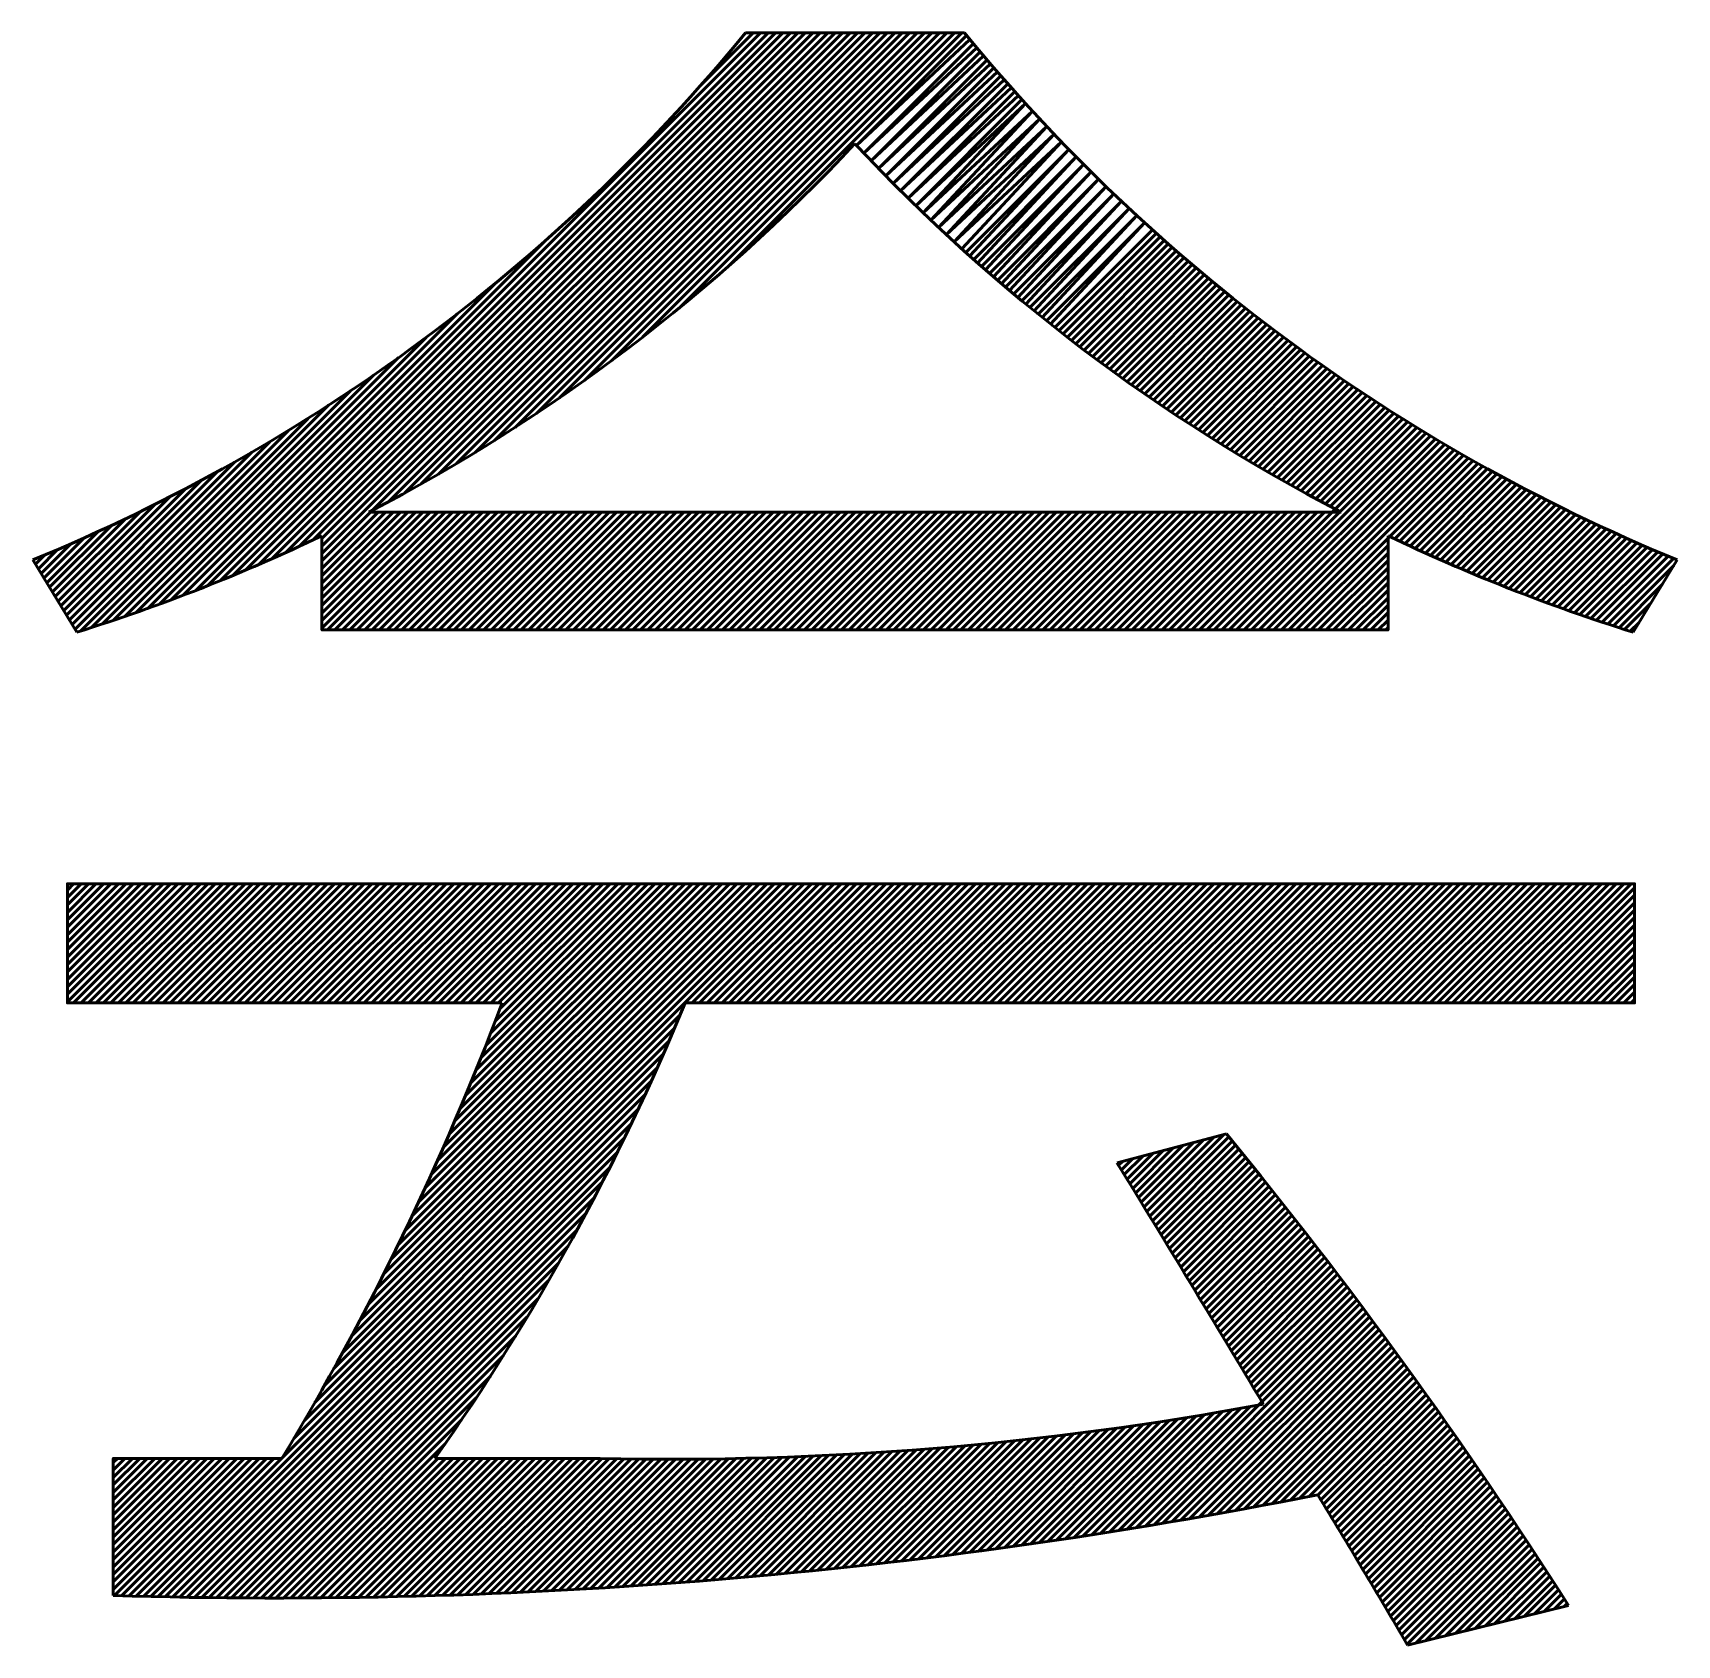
# Model space of a CAD drawing. Units: millimetres at full size, sheet at 1:50. Extents: x -14288 to 14412, y -10089 to 9986.
# Drawn here: x 750.8 to 1030.6, y -9153.3 to -8878.9 of the extents above; entities that cross this region are included whole.
import ezdxf

# ---------------------------------------------------------------- set-up
doc = ezdxf.new("R2010")
doc.units = ezdxf.units.MM
doc.header["$LTSCALE"] = 50
doc.layers.add('2-8_図枠', color=251, linetype='Continuous', lineweight=50)

msp = doc.modelspace()

# ---------------------------------------------------------------- linework, layer by layer
at = {"layer": '2-8_図枠'}
for p, q in [((780.49, -8972.96), (874.6, -8878.85)), ((782.61, -8972.11), (875.87, -8878.85)), ((784.77, -8971.22), (877.14, -8878.85)), ((786.96, -8970.3), (878.41, -8878.85)), ((789.18, -8969.35), (879.67, -8878.85)), ((791.44, -8968.36), (880.94, -8878.85)), ((793.73, -8967.33), (882.21, -8878.85)), ((796.07, -8966.26), (883.48, -8878.85)), ((798.46, -8965.14), (884.75, -8878.85)), ((799.94, -8964.93), (886.02, -8878.85)), ((799.94, -8966.19), (887.28, -8878.85)), ((799.94, -8967.46), (888.55, -8878.85)), ((811.25, -8958.69), (891.09, -8878.85)), ((814.01, -8957.2), (892.36, -8878.85)), ((816.86, -8955.62), (893.63, -8878.85)), ((819.8, -8953.94), (894.89, -8878.85)), ((822.85, -8952.16), (896.16, -8878.85)), ((826.02, -8950.26), (897.43, -8878.85)), ((829.33, -8948.22), (898.7, -8878.85)), ((832.81, -8946.01), (899.97, -8878.85)), ((836.48, -8943.61), (901.24, -8878.85)), ((840.4, -8940.96), (902.5, -8878.85)), ((844.63, -8938), (903.77, -8878.85)), ((849.27, -8934.62), (905.04, -8878.85)), ((854.52, -8930.65), (906.31, -8878.85)), ((860.74, -8925.69), (907.58, -8878.85)), ((864.61, -8887.58), (873.33, -8878.85)), ((869.07, -8918.63), (908.85, -8878.85)), ((872.04, -8878.85), (909.31, -8878.85)), ((924.67, -8928.98), (941.29, -8912.36)), ((778.4, -8973.79), (837.9, -8914.29)), ((925.38, -8929.54), (941.96, -8912.96)), ((926.09, -8930.1), (942.63, -8913.56)), ((926.81, -8930.65), (943.3, -8914.16)), ((927.52, -8931.21), (943.98, -8914.75)), ((928.24, -8931.76), (944.65, -8915.35)), ((928.96, -8932.31), (945.33, -8915.94)), ((929.68, -8932.85), (946.01, -8916.53)), ((930.4, -8933.4), (946.69, -8917.11)), ((931.13, -8933.94), (947.37, -8917.7)), ((931.86, -8934.48), (948.06, -8918.28)), ((932.59, -8935.02), (948.74, -8918.86)), ((933.32, -8935.56), (949.43, -8919.44)), ((934.05, -8936.09), (950.12, -8920.02)), ((934.78, -8936.63), (950.81, -8920.6)), ((935.52, -8937.16), (951.51, -8921.17)), ((776.33, -8974.58), (829.31, -8921.61)), ((936.26, -8937.69), (952.2, -8921.74)), ((937, -8938.22), (952.9, -8922.31)), ((937.74, -8938.74), (953.6, -8922.88)), ((938.49, -8939.27), (954.3, -8923.45)), ((939.23, -8939.79), (955.01, -8924.02)), ((774.3, -8975.35), (822.98, -8926.66)), ((939.98, -8940.31), (955.71, -8924.58)), ((940.73, -8940.83), (956.42, -8925.14)), ((941.48, -8941.34), (957.13, -8925.7)), ((942.24, -8941.86), (957.84, -8926.26)), ((943, -8942.37), (958.55, -8926.81)), ((943.75, -8942.88), (959.27, -8927.37)), ((944.51, -8943.39), (959.98, -8927.92)), ((945.28, -8943.89), (960.7, -8928.47)), ((946.04, -8944.4), (961.42, -8929.01)), ((946.81, -8944.9), (962.14, -8929.56)), ((772.29, -8976.09), (817.68, -8930.7)), ((947.57, -8945.4), (962.87, -8930.1)), ((948.34, -8945.9), (963.6, -8930.65)), ((949.12, -8946.39), (964.32, -8931.19)), ((949.89, -8946.89), (965.05, -8931.73)), ((950.67, -8947.38), (965.79, -8932.26)), ((770.3, -8976.81), (812.99, -8934.12)), ((951.44, -8947.87), (966.52, -8932.8)), ((952.22, -8948.36), (967.25, -8933.33)), ((953.01, -8948.85), (967.99, -8933.86)), ((953.79, -8949.33), (968.73, -8934.39)), ((954.58, -8949.81), (969.47, -8934.92)), ((768.33, -8977.51), (808.72, -8937.12)), ((955.36, -8950.29), (970.22, -8935.44)), ((956.15, -8950.77), (970.96, -8935.96)), ((956.95, -8951.25), (971.71, -8936.49)), ((957.74, -8951.72), (972.46, -8937.01)), ((958.54, -8952.19), (973.21, -8937.52)), ((959.34, -8952.66), (973.96, -8938.04)), ((766.39, -8978.18), (804.78, -8939.8)), ((960.14, -8953.13), (974.72, -8938.55)), ((960.94, -8953.6), (975.47, -8939.06)), ((961.74, -8954.06), (976.23, -8939.57)), ((962.55, -8954.52), (976.99, -8940.08)), ((963.36, -8954.98), (977.76, -8940.59)), ((764.47, -8978.83), (801.08, -8942.23)), ((964.17, -8955.44), (978.52, -8941.09)), ((964.98, -8955.9), (979.29, -8941.59)), ((965.8, -8956.35), (980.06, -8942.09)), ((966.61, -8956.8), (980.83, -8942.59)), ((967.43, -8957.25), (981.6, -8943.08)), ((968.25, -8957.7), (982.37, -8943.58)), ((762.57, -8979.46), (797.58, -8944.46)), ((969.08, -8958.14), (983.15, -8944.07)), ((969.9, -8958.59), (983.93, -8944.56)), ((970.73, -8959.03), (984.71, -8945.05)), ((971.56, -8959.47), (985.49, -8945.53)), ((758.84, -8980.67), (791.06, -8948.44)), ((760.7, -8980.07), (794.25, -8946.52)), ((954.35, -8980.48), (987.85, -8946.98)), ((955.62, -8980.48), (988.64, -8947.46)), ((956.89, -8980.48), (989.44, -8947.93)), ((958.16, -8980.48), (990.23, -8948.41)), ((959.43, -8980.48), (991.03, -8948.88)), ((757.44, -8979.53), (785.04, -8951.92)), ((757.92, -8980.32), (788, -8950.23)), ((960.7, -8980.48), (991.82, -8949.35)), ((961.96, -8980.48), (992.63, -8949.82)), ((963.23, -8980.48), (993.43, -8950.28)), ((964.5, -8980.48), (994.23, -8950.74)), ((982.54, -8964.98), (995.85, -8951.67)), ((756.96, -8978.74), (782.18, -8953.52)), ((983.4, -8965.38), (996.66, -8952.12)), ((984.26, -8965.79), (997.47, -8952.58)), ((985.13, -8966.19), (998.29, -8953.03)), ((986, -8966.59), (999.1, -8953.48)), ((986.87, -8966.99), (999.92, -8953.93)), ((987.74, -8967.39), (1000.75, -8954.38)), ((988.61, -8967.78), (1001.57, -8954.82)), ((756, -8977.16), (776.7, -8956.46)), ((756.48, -8977.95), (779.4, -8955.03)), ((989.49, -8968.17), (1002.39, -8955.27)), ((990.37, -8968.56), (1003.22, -8955.71)), ((991.25, -8968.95), (1004.05, -8956.15)), ((992.13, -8969.33), (1004.88, -8956.58)), ((993.02, -8969.72), (1005.72, -8957.02)), ((993.91, -8970.1), (1006.55, -8957.45)), ((754.56, -8974.8), (769, -8960.36)), ((755.04, -8975.59), (771.5, -8959.12)), ((755.52, -8976.37), (774.07, -8957.82)), ((799.94, -8970), (809.5, -8960.44)), ((799.94, -8971.27), (810.77, -8960.44)), ((799.94, -8972.54), (812.04, -8960.44)), ((799.94, -8973.81), (813.31, -8960.44)), ((799.94, -8975.07), (814.58, -8960.44)), ((799.94, -8976.34), (815.85, -8960.44)), ((799.94, -8977.61), (817.11, -8960.44)), ((799.94, -8978.88), (818.38, -8960.44)), ((799.94, -8980.15), (819.65, -8960.44)), ((800.88, -8980.48), (820.92, -8960.44)), ((802.15, -8980.48), (822.19, -8960.44)), ((803.42, -8980.48), (823.46, -8960.44)), ((804.69, -8980.48), (824.72, -8960.44)), ((805.95, -8980.48), (825.99, -8960.44)), ((807.22, -8980.48), (827.26, -8960.44)), ((807.93, -8960.44), (973.41, -8960.44)), ((808.49, -8980.48), (828.53, -8960.44)), ((809.76, -8980.48), (829.8, -8960.44)), ((811.03, -8980.48), (831.07, -8960.44)), ((812.3, -8980.48), (832.33, -8960.44)), ((813.56, -8980.48), (833.6, -8960.44)), ((814.83, -8980.48), (834.87, -8960.44)), ((816.1, -8980.48), (836.14, -8960.44)), ((817.37, -8980.48), (837.41, -8960.44)), ((818.64, -8980.48), (838.68, -8960.44)), ((819.91, -8980.48), (839.94, -8960.44)), ((821.18, -8980.48), (841.21, -8960.44)), ((822.44, -8980.48), (842.48, -8960.44)), ((823.71, -8980.48), (843.75, -8960.44)), ((824.98, -8980.48), (845.02, -8960.44)), ((826.25, -8980.48), (846.29, -8960.44)), ((827.52, -8980.48), (847.55, -8960.44)), ((828.79, -8980.48), (848.82, -8960.44)), ((830.05, -8980.48), (850.09, -8960.44)), ((831.32, -8980.48), (851.36, -8960.44)), ((832.59, -8980.48), (852.63, -8960.44)), ((833.86, -8980.48), (853.9, -8960.44)), ((835.13, -8980.48), (855.16, -8960.44)), ((836.4, -8980.48), (856.43, -8960.44)), ((837.66, -8980.48), (857.7, -8960.44)), ((838.93, -8980.48), (858.97, -8960.44)), ((840.2, -8980.48), (860.24, -8960.44)), ((841.47, -8980.48), (861.51, -8960.44)), ((842.74, -8980.48), (862.78, -8960.44)), ((844.01, -8980.48), (864.04, -8960.44)), ((845.27, -8980.48), (865.31, -8960.44)), ((846.54, -8980.48), (866.58, -8960.44)), ((847.81, -8980.48), (867.85, -8960.44)), ((849.08, -8980.48), (869.12, -8960.44)), ((850.35, -8980.48), (870.39, -8960.44)), ((851.62, -8980.48), (871.65, -8960.44)), ((852.88, -8980.48), (872.92, -8960.44)), ((854.15, -8980.48), (874.19, -8960.44)), ((855.42, -8980.48), (875.46, -8960.44)), ((856.69, -8980.48), (876.73, -8960.44)), ((857.96, -8980.48), (878, -8960.44)), ((859.23, -8980.48), (879.26, -8960.44)), ((860.49, -8980.48), (880.53, -8960.44)), ((861.76, -8980.48), (881.8, -8960.44)), ((863.03, -8980.48), (883.07, -8960.44)), ((864.3, -8980.48), (884.34, -8960.44)), ((865.57, -8980.48), (885.61, -8960.44)), ((866.84, -8980.48), (886.87, -8960.44)), ((868.1, -8980.48), (888.14, -8960.44)), ((869.37, -8980.48), (889.41, -8960.44)), ((870.64, -8980.48), (890.68, -8960.44)), ((871.91, -8980.48), (891.95, -8960.44)), ((873.18, -8980.48), (893.22, -8960.44)), ((874.45, -8980.48), (894.48, -8960.44)), ((875.72, -8980.48), (895.75, -8960.44)), ((876.98, -8980.48), (897.02, -8960.44)), ((878.25, -8980.48), (898.29, -8960.44)), ((879.52, -8980.48), (899.56, -8960.44)), ((880.79, -8980.48), (900.83, -8960.44)), ((882.06, -8980.48), (902.09, -8960.44)), ((883.33, -8980.48), (903.36, -8960.44)), ((884.59, -8980.48), (904.63, -8960.44)), ((885.86, -8980.48), (905.9, -8960.44)), ((887.13, -8980.48), (907.17, -8960.44)), ((888.4, -8980.48), (908.44, -8960.44)), ((889.67, -8980.48), (909.7, -8960.44)), ((890.94, -8980.48), (910.97, -8960.44)), ((892.2, -8980.48), (912.24, -8960.44)), ((893.47, -8980.48), (913.51, -8960.44)), ((894.74, -8980.48), (914.78, -8960.44)), ((896.01, -8980.48), (916.05, -8960.44)), ((897.28, -8980.48), (917.32, -8960.44)), ((898.55, -8980.48), (918.58, -8960.44)), ((899.81, -8980.48), (919.85, -8960.44)), ((901.08, -8980.48), (921.12, -8960.44)), ((902.35, -8980.48), (922.39, -8960.44)), ((903.62, -8980.48), (923.66, -8960.44)), ((904.89, -8980.48), (924.93, -8960.44)), ((906.16, -8980.48), (926.19, -8960.44)), ((907.42, -8980.48), (927.46, -8960.44)), ((908.69, -8980.48), (928.73, -8960.44)), ((909.96, -8980.48), (930, -8960.44)), ((911.23, -8980.48), (931.27, -8960.44)), ((912.5, -8980.48), (932.54, -8960.44)), ((913.77, -8980.48), (933.8, -8960.44)), ((915.03, -8980.48), (935.07, -8960.44)), ((916.3, -8980.48), (936.34, -8960.44)), ((917.57, -8980.48), (937.61, -8960.44)), ((918.84, -8980.48), (938.88, -8960.44)), ((920.11, -8980.48), (940.15, -8960.44)), ((921.38, -8980.48), (941.41, -8960.44)), ((922.64, -8980.48), (942.68, -8960.44)), ((923.91, -8980.48), (943.95, -8960.44)), ((925.18, -8980.48), (945.22, -8960.44)), ((926.45, -8980.48), (946.49, -8960.44)), ((927.72, -8980.48), (947.76, -8960.44)), ((928.99, -8980.48), (949.02, -8960.44)), ((930.26, -8980.48), (950.29, -8960.44)), ((931.52, -8980.48), (951.56, -8960.44)), ((932.79, -8980.48), (952.83, -8960.44)), ((934.06, -8980.48), (954.1, -8960.44)), ((935.33, -8980.48), (955.37, -8960.44)), ((936.6, -8980.48), (956.63, -8960.44)), ((937.87, -8980.48), (957.9, -8960.44)), ((939.13, -8980.48), (959.17, -8960.44)), ((940.4, -8980.48), (960.44, -8960.44)), ((941.67, -8980.48), (961.71, -8960.44)), ((942.94, -8980.48), (962.98, -8960.44)), ((944.21, -8980.48), (964.24, -8960.44)), ((945.48, -8980.48), (965.51, -8960.44)), ((946.74, -8980.48), (966.78, -8960.44)), ((948.01, -8980.48), (968.05, -8960.44)), ((949.28, -8980.48), (969.32, -8960.44)), ((950.55, -8980.48), (970.59, -8960.44)), ((994.8, -8970.47), (1007.39, -8957.88)), ((995.69, -8970.85), (1008.23, -8958.31)), ((996.58, -8971.22), (1009.07, -8958.73)), ((997.48, -8971.6), (1009.92, -8959.16)), ((998.38, -8971.96), (1010.77, -8959.58)), ((999.28, -8972.33), (1011.62, -8960)), ((1000.19, -8972.69), (1012.47, -8960.42)), ((753.6, -8973.22), (764.14, -8962.68)), ((754.08, -8974.01), (766.54, -8961.55)), ((1001.09, -8973.06), (1013.32, -8960.83)), ((1002, -8973.42), (1014.18, -8961.24)), ((1002.91, -8973.77), (1015.03, -8961.65)), ((1003.83, -8974.13), (1015.89, -8962.06)), ((1004.74, -8974.48), (1016.76, -8962.47)), ((1005.66, -8974.83), (1017.62, -8962.87)), ((1006.58, -8975.18), (1018.49, -8963.27)), ((752.16, -8970.86), (757.19, -8965.82)), ((752.64, -8971.64), (759.46, -8964.82)), ((753.12, -8972.43), (761.78, -8963.77)), ((1007.51, -8975.52), (1019.35, -8963.67)), ((1008.43, -8975.86), (1020.23, -8964.07)), ((1009.36, -8976.2), (1021.1, -8964.47)), ((1010.29, -8976.54), (1021.97, -8964.86)), ((1011.23, -8976.88), (1022.85, -8965.25)), ((1012.16, -8977.21), (1023.73, -8965.64)), ((1013.1, -8977.54), (1024.62, -8966.02)), ((750.75, -8968.55), (758.24, -8980.85)), ((751.2, -8969.28), (752.75, -8967.72)), ((751.68, -8970.07), (754.95, -8966.79)), ((967.04, -8980.48), (981.4, -8966.11)), ((968.31, -8980.48), (981.4, -8967.38)), ((969.57, -8980.48), (981.4, -8968.65)), ((1014.04, -8977.87), (1025.5, -8966.41)), ((1014.98, -8978.19), (1026.39, -8966.79)), ((1015.93, -8978.51), (1027.28, -8967.17)), ((1016.88, -8978.83), (1028.17, -8967.54)), ((1017.83, -8979.15), (1029.06, -8967.92)), ((1018.78, -8979.47), (1029.96, -8968.29)), ((1030.59, -8968.55), (1023.1, -8980.85)), ((970.84, -8980.48), (981.4, -8969.92)), ((972.11, -8980.48), (981.4, -8971.18)), ((1019.74, -8979.78), (1030.02, -8969.5)), ((973.38, -8980.48), (981.4, -8972.45)), ((974.65, -8980.48), (981.4, -8973.72)), ((1020.7, -8980.09), (1028.04, -8972.75)), ((975.92, -8980.48), (981.4, -8974.99)), ((977.18, -8980.48), (981.4, -8976.26)), ((1021.66, -8980.4), (1026.06, -8975.99)), ((978.45, -8980.48), (981.4, -8977.53)), ((979.72, -8980.48), (981.4, -8978.79)), ((980.99, -8980.48), (981.4, -8980.06)), ((1022.62, -8980.7), (1024.09, -8979.24)), ((756.62, -9024.74), (757.68, -9023.67)), ((756.62, -9026), (758.95, -9023.67)), ((756.62, -9027.27), (760.22, -9023.67)), ((756.62, -9028.54), (761.49, -9023.67)), ((756.62, -9029.81), (762.76, -9023.67)), ((756.62, -9031.08), (764.03, -9023.67)), ((756.62, -9032.35), (765.3, -9023.67)), ((756.62, -9033.62), (766.56, -9023.67)), ((756.62, -9034.88), (767.83, -9023.67)), ((756.62, -9036.15), (769.1, -9023.67)), ((756.62, -9037.42), (770.37, -9023.67)), ((756.62, -9038.69), (771.64, -9023.67)), ((756.62, -9039.96), (772.91, -9023.67)), ((756.62, -9041.23), (774.17, -9023.67)), ((756.62, -9042.49), (775.44, -9023.67)), ((756.62, -9043.76), (776.71, -9023.67)), ((757.69, -9043.96), (777.98, -9023.67)), ((758.96, -9043.96), (779.25, -9023.67)), ((760.23, -9043.96), (780.52, -9023.67)), ((761.5, -9043.96), (781.78, -9023.67)), ((762.76, -9043.96), (783.05, -9023.67)), ((764.03, -9043.96), (784.32, -9023.67)), ((765.3, -9043.96), (785.59, -9023.67)), ((766.57, -9043.96), (786.86, -9023.67)), ((767.84, -9043.96), (788.13, -9023.67)), ((769.11, -9043.96), (789.39, -9023.67)), ((770.38, -9043.96), (790.66, -9023.67)), ((771.64, -9043.96), (791.93, -9023.67)), ((772.91, -9043.96), (793.2, -9023.67)), ((774.18, -9043.96), (794.47, -9023.67)), ((775.45, -9043.96), (795.74, -9023.67)), ((776.72, -9043.96), (797, -9023.67)), ((777.99, -9043.96), (798.27, -9023.67)), ((779.25, -9043.96), (799.54, -9023.67)), ((780.52, -9043.96), (800.81, -9023.67)), ((781.79, -9043.96), (802.08, -9023.67)), ((783.06, -9043.96), (803.35, -9023.67)), ((784.33, -9043.96), (804.61, -9023.67)), ((785.6, -9043.96), (805.88, -9023.67)), ((786.86, -9043.96), (807.15, -9023.67)), ((788.13, -9043.96), (808.42, -9023.67)), ((789.4, -9043.96), (809.69, -9023.67)), ((790.67, -9043.96), (810.96, -9023.67)), ((791.94, -9043.96), (812.22, -9023.67)), ((793.21, -9043.96), (813.49, -9023.67)), ((794.47, -9043.96), (814.76, -9023.67)), ((795.74, -9043.96), (816.03, -9023.67)), ((797.01, -9043.96), (817.3, -9023.67)), ((798.28, -9043.96), (818.57, -9023.67)), ((799.55, -9043.96), (819.84, -9023.67)), ((800.82, -9043.96), (821.1, -9023.67)), ((802.08, -9043.96), (822.37, -9023.67)), ((803.35, -9043.96), (823.64, -9023.67)), ((804.62, -9043.96), (824.91, -9023.67)), ((804.96, -9100.7), (881.99, -9023.67)), ((805.89, -9043.96), (826.18, -9023.67)), ((806.4, -9097.99), (880.72, -9023.67)), ((807.16, -9043.96), (827.45, -9023.67)), ((807.78, -9095.34), (879.45, -9023.67)), ((808.43, -9043.96), (828.71, -9023.67)), ((809.13, -9092.73), (878.18, -9023.67)), ((809.69, -9043.96), (829.98, -9023.67)), ((810.43, -9090.15), (876.91, -9023.67)), ((810.96, -9043.96), (831.25, -9023.67)), ((811.69, -9087.62), (875.64, -9023.67)), ((812.23, -9043.96), (832.52, -9023.67)), ((812.92, -9085.13), (874.38, -9023.67)), ((813.5, -9043.96), (833.79, -9023.67)), ((814.11, -9082.67), (873.11, -9023.67)), ((814.77, -9043.96), (835.06, -9023.67)), ((815.26, -9080.25), (871.84, -9023.67)), ((816.04, -9043.96), (836.32, -9023.67)), ((816.39, -9077.86), (870.57, -9023.67)), ((817.3, -9043.96), (837.59, -9023.67)), ((817.48, -9075.49), (869.3, -9023.67)), ((818.54, -9073.16), (868.03, -9023.67)), ((818.57, -9043.96), (838.86, -9023.67)), ((819.58, -9070.86), (866.76, -9023.67)), ((819.84, -9043.96), (840.13, -9023.67)), ((820.59, -9068.58), (865.5, -9023.67)), ((821.11, -9043.96), (841.4, -9023.67)), ((821.57, -9066.33), (864.23, -9023.67)), ((822.38, -9043.96), (842.67, -9023.67)), ((822.53, -9064.1), (862.96, -9023.67)), ((823.47, -9061.9), (861.69, -9023.67)), ((823.65, -9043.96), (843.93, -9023.67)), ((824.38, -9059.72), (860.42, -9023.67)), ((824.92, -9043.96), (845.2, -9023.67)), ((825.27, -9057.56), (859.15, -9023.67)), ((826.14, -9055.42), (857.89, -9023.67)), ((826.18, -9043.96), (846.47, -9023.67)), ((826.99, -9053.3), (856.62, -9023.67)), ((827.45, -9043.96), (847.74, -9023.67)), ((827.82, -9051.2), (855.35, -9023.67)), ((828.63, -9049.13), (854.08, -9023.67)), ((828.72, -9043.96), (849.01, -9023.67)), ((829.42, -9047.07), (852.81, -9023.67)), ((829.99, -9043.96), (850.28, -9023.67)), ((830.19, -9045.02), (851.54, -9023.67)), ((862.97, -9043.96), (883.25, -9023.67)), ((864.23, -9043.96), (884.52, -9023.67)), ((865.5, -9043.96), (885.79, -9023.67)), ((866.77, -9043.96), (887.06, -9023.67)), ((868.04, -9043.96), (888.33, -9023.67)), ((869.31, -9043.96), (889.6, -9023.67)), ((870.58, -9043.96), (890.86, -9023.67)), ((871.84, -9043.96), (892.13, -9023.67)), ((873.11, -9043.96), (893.4, -9023.67)), ((874.38, -9043.96), (894.67, -9023.67)), ((875.65, -9043.96), (895.94, -9023.67)), ((876.92, -9043.96), (897.21, -9023.67)), ((878.19, -9043.96), (898.47, -9023.67)), ((879.46, -9043.96), (899.74, -9023.67)), ((880.72, -9043.96), (901.01, -9023.67)), ((881.99, -9043.96), (902.28, -9023.67)), ((883.26, -9043.96), (903.55, -9023.67)), ((884.53, -9043.96), (904.82, -9023.67)), ((885.8, -9043.96), (906.08, -9023.67)), ((887.07, -9043.96), (907.35, -9023.67)), ((888.33, -9043.96), (908.62, -9023.67)), ((889.6, -9043.96), (909.89, -9023.67)), ((890.87, -9043.96), (911.16, -9023.67)), ((892.14, -9043.96), (912.43, -9023.67)), ((893.41, -9043.96), (913.69, -9023.67)), ((894.68, -9043.96), (914.96, -9023.67)), ((895.94, -9043.96), (916.23, -9023.67)), ((897.21, -9043.96), (917.5, -9023.67)), ((898.48, -9043.96), (918.77, -9023.67)), ((899.75, -9043.96), (920.04, -9023.67)), ((901.02, -9043.96), (921.3, -9023.67)), ((902.29, -9043.96), (922.57, -9023.67)), ((903.55, -9043.96), (923.84, -9023.67)), ((904.82, -9043.96), (925.11, -9023.67)), ((906.09, -9043.96), (926.38, -9023.67)), ((907.36, -9043.96), (927.65, -9023.67)), ((908.63, -9043.96), (928.92, -9023.67)), ((909.9, -9043.96), (930.18, -9023.67)), ((911.16, -9043.96), (931.45, -9023.67)), ((912.43, -9043.96), (932.72, -9023.67)), ((913.7, -9043.96), (933.99, -9023.67)), ((914.97, -9043.96), (935.26, -9023.67)), ((916.24, -9043.96), (936.53, -9023.67)), ((917.51, -9043.96), (937.79, -9023.67)), ((918.77, -9043.96), (939.06, -9023.67)), ((920.04, -9043.96), (940.33, -9023.67)), ((921.31, -9043.96), (941.6, -9023.67)), ((922.58, -9043.96), (942.87, -9023.67)), ((923.85, -9043.96), (944.14, -9023.67)), ((925.12, -9043.96), (945.4, -9023.67)), ((926.39, -9043.96), (946.67, -9023.67)), ((927.65, -9043.96), (947.94, -9023.67)), ((928.92, -9043.96), (949.21, -9023.67)), ((930.19, -9043.96), (950.48, -9023.67)), ((931.46, -9043.96), (951.75, -9023.67)), ((932.73, -9043.96), (953.01, -9023.67)), ((934, -9043.96), (954.28, -9023.67)), ((935.26, -9043.96), (955.55, -9023.67)), ((936.53, -9043.96), (956.82, -9023.67)), ((937.8, -9043.96), (958.09, -9023.67)), ((939.07, -9043.96), (959.36, -9023.67)), ((940.34, -9043.96), (960.62, -9023.67)), ((941.61, -9043.96), (961.89, -9023.67)), ((942.87, -9043.96), (963.16, -9023.67)), ((944.14, -9043.96), (964.43, -9023.67)), ((945.41, -9043.96), (965.7, -9023.67)), ((946.68, -9043.96), (966.97, -9023.67)), ((947.95, -9043.96), (968.23, -9023.67)), ((949.22, -9043.96), (969.5, -9023.67)), ((950.48, -9043.96), (970.77, -9023.67)), ((951.75, -9043.96), (972.04, -9023.67)), ((953.02, -9043.96), (973.31, -9023.67)), ((954.29, -9043.96), (974.58, -9023.67)), ((955.56, -9043.96), (975.84, -9023.67)), ((956.83, -9043.96), (977.11, -9023.67)), ((958.09, -9043.96), (978.38, -9023.67)), ((959.36, -9043.96), (979.65, -9023.67)), ((960.63, -9043.96), (980.92, -9023.67)), ((961.9, -9043.96), (982.19, -9023.67)), ((963.17, -9043.96), (983.46, -9023.67)), ((964.44, -9043.96), (984.72, -9023.67)), ((965.7, -9043.96), (985.99, -9023.67)), ((966.97, -9043.96), (987.26, -9023.67)), ((968.24, -9043.96), (988.53, -9023.67)), ((969.51, -9043.96), (989.8, -9023.67)), ((970.78, -9043.96), (991.07, -9023.67)), ((972.05, -9043.96), (992.33, -9023.67)), ((973.31, -9043.96), (993.6, -9023.67)), ((974.58, -9043.96), (994.87, -9023.67)), ((975.85, -9043.96), (996.14, -9023.67)), ((977.12, -9043.96), (997.41, -9023.67)), ((978.39, -9043.96), (998.68, -9023.67)), ((979.66, -9043.96), (999.94, -9023.67)), ((980.93, -9043.96), (1001.21, -9023.67)), ((982.19, -9043.96), (1002.48, -9023.67)), ((983.46, -9043.96), (1003.75, -9023.67)), ((984.73, -9043.96), (1005.02, -9023.67)), ((986, -9043.96), (1006.29, -9023.67)), ((987.27, -9043.96), (1007.55, -9023.67)), ((988.54, -9043.96), (1008.82, -9023.67)), ((989.8, -9043.96), (1010.09, -9023.67)), ((991.07, -9043.96), (1011.36, -9023.67)), ((992.34, -9043.96), (1012.63, -9023.67)), ((993.61, -9043.96), (1013.9, -9023.67)), ((994.88, -9043.96), (1015.16, -9023.67)), ((996.15, -9043.96), (1016.43, -9023.67)), ((997.41, -9043.96), (1017.7, -9023.67)), ((998.68, -9043.96), (1018.97, -9023.67)), ((999.95, -9043.96), (1020.24, -9023.67)), ((1001.22, -9043.96), (1021.51, -9023.67)), ((1002.49, -9043.96), (1022.77, -9023.67)), ((1003.76, -9043.96), (1023.35, -9024.36)), ((1005.02, -9043.96), (1023.35, -9025.63)), ((1006.29, -9043.96), (1023.35, -9026.9)), ((1007.56, -9043.96), (1023.35, -9028.17)), ((1008.83, -9043.96), (1023.35, -9029.44)), ((1010.1, -9043.96), (1023.35, -9030.71)), ((1011.37, -9043.96), (1023.35, -9031.97)), ((1012.63, -9043.96), (1023.35, -9033.24)), ((1013.9, -9043.96), (1023.35, -9034.51)), ((1015.17, -9043.96), (1023.35, -9035.78)), ((1016.44, -9043.96), (1023.35, -9037.05)), ((1017.71, -9043.96), (1023.35, -9038.32)), ((1018.98, -9043.96), (1023.35, -9039.58)), ((1020.24, -9043.96), (1023.35, -9040.85)), ((1021.51, -9043.96), (1023.35, -9042.12)), ((1022.78, -9043.96), (1023.35, -9043.39)), ((803.48, -9103.45), (860.88, -9046.05)), ((801.94, -9106.26), (859.95, -9048.24)), ((798.68, -9112.05), (858.03, -9052.7)), ((800.34, -9109.12), (859.01, -9050.46)), ((796.95, -9115.05), (857.02, -9054.98)), ((795.15, -9118.11), (855.98, -9057.29)), ((770.8, -9145.01), (853.8, -9062)), ((772.04, -9145.03), (852.66, -9064.41)), ((935.27, -9071.18), (953.88, -9066.24)), ((939.87, -9078.68), (951.73, -9066.81)), ((940.35, -9079.46), (953.46, -9066.36)), ((940.83, -9080.25), (954.31, -9066.77)), ((773.28, -9145.06), (851.47, -9066.87)), ((774.52, -9145.09), (850.25, -9069.36)), ((936.98, -9073.96), (941.37, -9069.56)), ((937.46, -9074.74), (943.1, -9069.1)), ((937.94, -9075.53), (944.83, -9068.64)), ((938.42, -9076.32), (946.55, -9068.19)), ((938.9, -9077.1), (948.28, -9067.73)), ((939.39, -9077.89), (950, -9067.27)), ((941.31, -9081.04), (954.88, -9067.47)), ((941.79, -9081.83), (955.45, -9068.17)), ((942.27, -9082.62), (956.02, -9068.86)), ((942.75, -9083.4), (956.59, -9069.56)), ((775.77, -9145.11), (848.98, -9071.9)), ((935.53, -9071.6), (936.2, -9070.93)), ((936.01, -9072.38), (937.92, -9070.47)), ((936.5, -9073.17), (939.65, -9070.02)), ((943.23, -9084.19), (957.16, -9070.26)), ((943.71, -9084.98), (957.73, -9070.96)), ((944.19, -9085.77), (958.29, -9071.67)), ((944.67, -9086.56), (958.86, -9072.37)), ((777.02, -9145.13), (847.66, -9074.49)), ((945.15, -9087.35), (959.43, -9073.07)), ((945.63, -9088.13), (959.99, -9073.77)), ((946.11, -9088.92), (960.55, -9074.48)), ((946.59, -9089.71), (961.12, -9075.18)), ((778.27, -9145.15), (846.29, -9077.12)), ((947.07, -9090.5), (961.68, -9075.89)), ((947.54, -9091.29), (962.24, -9076.59)), ((948.02, -9092.08), (962.81, -9077.3)), ((779.52, -9145.17), (844.87, -9079.81)), ((948.5, -9092.87), (963.37, -9078.01)), ((948.98, -9093.66), (963.93, -9078.72)), ((949.46, -9094.45), (964.49, -9079.43)), ((949.94, -9095.24), (965.04, -9080.13)), ((780.77, -9145.18), (843.39, -9082.57)), ((950.42, -9096.03), (965.6, -9080.85)), ((950.89, -9096.82), (966.16, -9081.56)), ((951.37, -9097.61), (966.72, -9082.27)), ((951.85, -9098.4), (967.27, -9082.98)), ((782.02, -9145.2), (841.84, -9085.38)), ((952.33, -9099.19), (967.83, -9083.69)), ((952.8, -9099.98), (968.38, -9084.41)), ((953.28, -9100.78), (968.93, -9085.12)), ((953.76, -9101.57), (969.49, -9085.84)), ((783.28, -9145.21), (840.23, -9088.26)), ((954.24, -9102.36), (970.04, -9086.55)), ((954.71, -9103.15), (970.59, -9087.27)), ((955.19, -9103.94), (971.14, -9087.99)), ((955.67, -9104.73), (971.69, -9088.71)), ((784.53, -9145.22), (838.53, -9091.22)), ((956.14, -9105.53), (972.24, -9089.43)), ((956.62, -9106.32), (972.79, -9090.14)), ((957.1, -9107.11), (973.34, -9090.87)), ((957.57, -9107.9), (973.89, -9091.59)), ((785.79, -9145.23), (836.76, -9094.27)), ((958.05, -9108.69), (974.43, -9092.31)), ((958.52, -9109.49), (974.98, -9093.03)), ((959, -9110.28), (975.52, -9093.75)), ((959.47, -9111.07), (976.07, -9094.48)), ((787.05, -9145.24), (834.89, -9097.4)), ((940.04, -9133.05), (977.16, -9095.93)), ((941.56, -9132.79), (977.7, -9096.65)), ((943.09, -9132.53), (978.24, -9097.38)), ((944.61, -9132.27), (978.78, -9098.11)), ((946.15, -9132.01), (979.32, -9098.84)), ((947.68, -9131.74), (979.86, -9099.56)), ((949.22, -9131.47), (980.4, -9100.29)), ((788.32, -9145.25), (832.92, -9100.64)), ((950.76, -9131.2), (980.94, -9101.02)), ((952.31, -9130.92), (981.47, -9101.76)), ((953.86, -9130.64), (982.01, -9102.49)), ((789.58, -9145.25), (830.84, -9103.99)), ((955.41, -9130.36), (982.55, -9103.22)), ((956.97, -9130.07), (983.08, -9103.95)), ((958.52, -9129.78), (983.62, -9104.69)), ((960.09, -9129.49), (984.15, -9105.42)), ((790.85, -9145.25), (828.62, -9107.48)), ((961.65, -9129.19), (984.68, -9106.16)), ((963.22, -9128.89), (985.22, -9106.89)), ((964.8, -9128.58), (985.75, -9107.63)), ((966.37, -9128.27), (986.28, -9108.37)), ((792.11, -9145.25), (826.24, -9111.12)), ((967.95, -9127.96), (986.81, -9109.11)), ((969.45, -9127.73), (987.34, -9109.84)), ((969.93, -9128.52), (987.87, -9110.58)), ((970.41, -9129.3), (988.39, -9111.32)), ((927.97, -9134.96), (948.65, -9114.28)), ((929.47, -9134.74), (950.18, -9114.03)), ((930.97, -9134.5), (951.7, -9113.77)), ((932.47, -9134.27), (953.24, -9113.5)), ((933.98, -9134.03), (954.78, -9113.23)), ((935.49, -9133.79), (956.32, -9112.96)), ((937, -9133.54), (957.87, -9112.68)), ((970.89, -9130.09), (988.92, -9112.07)), ((971.37, -9130.88), (989.45, -9112.81)), ((971.85, -9131.67), (989.97, -9113.55)), ((972.33, -9132.46), (990.5, -9114.29)), ((793.38, -9145.25), (823.69, -9114.94)), ((908.77, -9137.68), (929.32, -9117.12)), ((910.23, -9137.48), (930.78, -9116.93)), ((911.69, -9137.29), (932.25, -9116.74)), ((913.16, -9137.09), (933.71, -9116.54)), ((914.63, -9136.89), (935.18, -9116.34)), ((916.1, -9136.69), (936.66, -9116.13)), ((917.57, -9136.48), (938.14, -9115.91)), ((919.05, -9136.28), (939.63, -9115.7)), ((920.53, -9136.07), (941.12, -9115.47)), ((922.01, -9135.85), (942.62, -9115.24)), ((923.5, -9135.63), (944.12, -9115.01)), ((924.99, -9135.41), (945.63, -9114.77)), ((926.48, -9135.19), (947.14, -9114.53)), ((972.81, -9133.25), (991.02, -9115.04)), ((973.28, -9134.05), (991.55, -9115.78)), ((973.76, -9134.84), (992.07, -9116.53)), ((794.65, -9145.25), (820.93, -9118.98)), ((881.54, -9140.8), (902.43, -9119.92)), ((882.95, -9140.66), (903.81, -9119.81)), ((884.37, -9140.52), (905.19, -9119.69)), ((885.78, -9140.37), (906.58, -9119.57)), ((887.2, -9140.22), (907.97, -9119.45)), ((888.62, -9140.07), (909.37, -9119.32)), ((890.04, -9139.92), (910.76, -9119.19)), ((891.47, -9139.76), (912.17, -9119.06)), ((892.89, -9139.6), (913.57, -9118.92)), ((894.32, -9139.44), (914.98, -9118.78)), ((895.76, -9139.27), (916.4, -9118.63)), ((897.19, -9139.11), (917.82, -9118.48)), ((898.63, -9138.94), (919.24, -9118.33)), ((900.07, -9138.77), (920.67, -9118.17)), ((901.51, -9138.59), (922.1, -9118.01)), ((902.96, -9138.41), (923.54, -9117.84)), ((904.41, -9138.23), (924.98, -9117.67)), ((905.86, -9138.05), (926.42, -9117.49)), ((907.31, -9137.86), (927.87, -9117.31)), ((974.24, -9135.63), (992.59, -9117.27)), ((974.71, -9136.42), (993.11, -9118.02)), ((975.19, -9137.21), (993.63, -9118.77)), ((975.67, -9138), (994.15, -9119.52)), ((764.42, -9122.21), (765.14, -9121.49)), ((764.42, -9123.48), (766.41, -9121.49)), ((764.42, -9124.75), (767.68, -9121.49)), ((764.42, -9126.01), (768.95, -9121.49)), ((764.42, -9127.28), (770.22, -9121.49)), ((764.42, -9128.55), (771.49, -9121.49)), ((764.42, -9129.82), (772.75, -9121.49)), ((764.42, -9131.09), (774.02, -9121.49)), ((764.42, -9132.36), (775.29, -9121.49)), ((764.42, -9133.62), (776.56, -9121.49)), ((764.42, -9134.89), (777.83, -9121.49)), ((764.42, -9136.16), (779.1, -9121.49)), ((764.42, -9137.43), (780.36, -9121.49)), ((764.42, -9138.7), (781.63, -9121.49)), ((764.42, -9139.97), (782.9, -9121.49)), ((764.42, -9141.23), (784.17, -9121.49)), ((764.42, -9142.5), (785.44, -9121.49)), ((764.42, -9143.77), (786.71, -9121.49)), ((764.62, -9144.84), (787.97, -9121.49)), ((765.85, -9144.88), (789.24, -9121.49)), ((767.09, -9144.91), (790.51, -9121.49)), ((768.32, -9144.94), (791.78, -9121.49)), ((795.93, -9145.24), (819.68, -9121.49)), ((797.2, -9145.24), (820.95, -9121.49)), ((798.48, -9145.23), (822.22, -9121.49)), ((799.76, -9145.22), (823.49, -9121.49)), ((801.04, -9145.21), (824.76, -9121.49)), ((802.32, -9145.19), (826.03, -9121.49)), ((803.6, -9145.18), (827.29, -9121.49)), ((804.89, -9145.16), (828.56, -9121.49)), ((806.18, -9145.14), (829.83, -9121.49)), ((807.47, -9145.12), (831.1, -9121.49)), ((808.76, -9145.1), (832.37, -9121.49)), ((810.05, -9145.07), (833.64, -9121.49)), ((811.35, -9145.04), (834.9, -9121.49)), ((812.64, -9145.02), (836.17, -9121.49)), ((813.94, -9144.99), (837.44, -9121.49)), ((815.24, -9144.95), (838.71, -9121.49)), ((816.55, -9144.92), (839.98, -9121.49)), ((817.85, -9144.88), (841.25, -9121.49)), ((819.16, -9144.84), (842.51, -9121.49)), ((819.17, -9121.49), (847.32, -9121.49)), ((820.47, -9144.8), (843.78, -9121.49)), ((821.78, -9144.76), (845.05, -9121.49)), ((823.09, -9144.72), (846.32, -9121.49)), ((824.41, -9144.67), (847.58, -9121.5)), ((825.72, -9144.62), (848.82, -9121.52)), ((827.04, -9144.57), (850.07, -9121.54)), ((828.36, -9144.52), (851.32, -9121.56)), ((829.68, -9144.47), (852.57, -9121.58)), ((831.01, -9144.41), (853.83, -9121.59)), ((832.34, -9144.35), (855.08, -9121.6)), ((833.66, -9144.29), (856.34, -9121.61)), ((835, -9144.23), (857.61, -9121.62)), ((836.33, -9144.16), (858.87, -9121.62)), ((837.66, -9144.1), (860.14, -9121.62)), ((839, -9144.03), (861.41, -9121.62)), ((840.34, -9143.96), (862.69, -9121.61)), ((841.68, -9143.88), (863.97, -9121.6)), ((843.02, -9143.81), (865.25, -9121.59)), ((844.37, -9143.73), (866.53, -9121.57)), ((845.72, -9143.65), (867.82, -9121.55)), ((847.07, -9143.57), (869.11, -9121.53)), ((848.42, -9143.49), (870.4, -9121.51)), ((849.77, -9143.4), (871.7, -9121.48)), ((851.13, -9143.31), (873, -9121.45)), ((852.49, -9143.22), (874.3, -9121.41)), ((853.85, -9143.13), (875.61, -9121.38)), ((855.21, -9143.04), (876.91, -9121.33)), ((856.58, -9142.94), (878.23, -9121.29)), ((857.94, -9142.84), (879.54, -9121.24)), ((859.31, -9142.74), (880.86, -9121.19)), ((860.69, -9142.64), (882.18, -9121.14)), ((862.06, -9142.53), (883.51, -9121.08)), ((863.44, -9142.42), (884.84, -9121.02)), ((864.82, -9142.31), (886.17, -9120.96)), ((866.2, -9142.2), (887.51, -9120.89)), ((867.58, -9142.08), (888.84, -9120.82)), ((868.97, -9141.97), (890.19, -9120.75)), ((870.35, -9141.85), (891.53, -9120.67)), ((871.74, -9141.73), (892.88, -9120.59)), ((873.14, -9141.6), (894.24, -9120.5)), ((874.53, -9141.47), (895.59, -9120.41)), ((875.93, -9141.34), (896.95, -9120.32)), ((877.33, -9141.21), (898.32, -9120.23)), ((878.73, -9141.08), (899.69, -9120.13)), ((880.14, -9140.94), (901.06, -9120.02)), ((976.14, -9138.8), (994.67, -9120.27)), ((976.62, -9139.59), (995.19, -9121.02)), ((977.09, -9140.39), (995.71, -9121.77)), ((977.57, -9141.18), (996.23, -9122.52)), ((978.04, -9141.97), (996.74, -9123.27)), ((978.51, -9142.77), (997.26, -9124.02)), ((978.99, -9143.56), (997.77, -9124.78)), ((979.46, -9144.36), (998.29, -9125.53)), ((979.93, -9145.16), (998.8, -9126.28)), ((980.4, -9145.95), (999.31, -9127.04)), ((980.88, -9146.75), (999.83, -9127.8)), ((981.35, -9147.54), (1000.34, -9128.55)), ((981.82, -9148.34), (1000.85, -9129.31)), ((982.29, -9149.14), (1001.36, -9130.07)), ((982.76, -9149.94), (1001.87, -9130.83)), ((983.23, -9150.74), (1002.38, -9131.59)), ((983.7, -9151.53), (1002.88, -9132.35)), ((984.17, -9152.33), (1003.39, -9133.11)), ((984.64, -9153.13), (1003.9, -9133.87)), ((986.12, -9152.91), (1004.4, -9134.64)), ((987.81, -9152.5), (1004.91, -9135.4)), ((989.49, -9152.09), (1005.41, -9136.17)), ((991.17, -9151.67), (1005.91, -9136.93)), ((992.85, -9151.26), (1006.42, -9137.7)), ((994.54, -9150.85), (1006.92, -9138.46)), ((996.22, -9150.43), (1007.42, -9139.23)), ((997.9, -9150.02), (1007.92, -9140)), ((999.58, -9149.6), (1008.42, -9140.77)), ((1001.26, -9149.19), (1008.92, -9141.54)), ((1002.95, -9148.78), (1009.41, -9142.31)), ((1004.63, -9148.36), (1009.91, -9143.08)), ((1006.31, -9147.95), (1010.41, -9143.85)), ((1007.99, -9147.53), (1010.9, -9144.62)), ((984.71, -9153.26), (1012.12, -9146.52)), ((1009.68, -9147.12), (1011.4, -9145.4)), ((1011.36, -9146.71), (1011.89, -9146.17))]:
    msp.add_line(p, q, dxfattribs=at)
for points in [[(799.94, -8968.73), (808.56, -8960.11), (889.82, -8878.85)], [(910.24, -8879.99), (890.94, -8898.02), (909.67, -8879.3)], [(911.4, -8881.37), (892.17, -8899.33), (910.82, -8880.68)], [(912.56, -8882.75), (893.41, -8900.63), (911.98, -8882.06)], [(913.73, -8884.12), (894.66, -8901.92), (913.14, -8883.44)], [(914.9, -8885.48), (895.91, -8903.2), (914.31, -8884.8)], [(916.08, -8886.84), (897.17, -8904.48), (915.49, -8886.16)], [(917.27, -8888.18), (898.44, -8905.74), (916.68, -8887.51)], [(918.47, -8889.52), (899.72, -8907.01), (917.87, -8888.85)], [(908.86, -8915.62), (925.81, -8897.4), (907.53, -8914.41), (924.57, -8896.11), (906.21, -8913.2), (923.34, -8894.8), (904.9, -8911.97), (922.11, -8893.49), (903.59, -8910.74), (920.89, -8892.18), (902.29, -8909.5), (919.68, -8890.85), (901, -8908.26), (919.07, -8890.19)], [(909.53, -8916.22), (927.06, -8898.69), (910.2, -8916.82)], [(910.87, -8917.42), (928.32, -8899.97), (911.54, -8918.02)], [(912.21, -8918.61), (929.58, -8901.24), (912.89, -8919.2)], [(913.57, -8919.79), (930.85, -8902.51), (914.25, -8920.38)], [(914.93, -8920.97), (932.13, -8903.76), (915.61, -8921.55)], [(916.3, -8922.14), (933.42, -8905.01), (916.98, -8922.72)], [(917.67, -8923.3), (934.71, -8906.26), (918.37, -8923.87)], [(919.06, -8924.45), (936.01, -8907.49), (919.75, -8925.02)], [(920.45, -8925.59), (937.32, -8908.72), (921.15, -8926.16)], [(921.85, -8926.73), (938.64, -8909.94), (922.55, -8927.3)], [(923.26, -8927.86), (939.96, -8911.16), (923.96, -8928.42)], [(951.82, -8980.48), (972.39, -8959.9), (986.28, -8946.02)], [(953.09, -8980.48), (973.22, -8960.34), (987.06, -8946.5)], [(965.77, -8980.48), (981.68, -8964.57), (995.04, -8951.21)], [(799.94, -8964.43), (799.94, -8980.48), (981.4, -8980.48), (981.4, -8964.43)], [(830.59, -9043.96), (756.62, -9043.96), (756.62, -9023.67), (1023.35, -9023.67), (1023.35, -9043.96), (861.74, -9043.96)], [(769.56, -9144.98), (793.05, -9121.49), (854.91, -9059.63)], [(938.52, -9133.3), (959.42, -9112.39), (976.61, -9095.2)], [(764.42, -9144.83), (764.42, -9121.49), (793.14, -9121.49)]]:
    msp.add_lwpolyline(points, dxfattribs=at)
for centre, radius, start, end in [((633.53, -8683.21), 308.48, 292.333, 320.639), ((1147.81, -8683.21), 308.48, 219.361, 247.667), ((666.95, -8688.67), 306.16, 297.419, 316.941), ((1114.46, -8688.38), 306.45, 223.085, 242.597), ((665.91, -8685.18), 309.75, 287.342, 295.638), ((1115.43, -8685.18), 309.75, 244.362, 252.658), ((395.04, -8881.36), 464.92, 328.902, 339.528), ((498.26, -8894.82), 392.89, 324.765, 337.691), ((319.32, -9587.88), 821.44, 32.5, 39.422), ((-3003.17, -11487.47), 4620.58, 30.934, 31.53), ((859.24, -8573.23), 548.39, 268.748, 280.606), ((791.94, -8240.82), 904.43, 268.257, 281.317), ((-550.9, -10053.52), 1780.05, 30.381, 31.341)]:
    msp.add_arc(centre, radius, start, end, dxfattribs=at)

doc.saveas('drawing.dxf')
